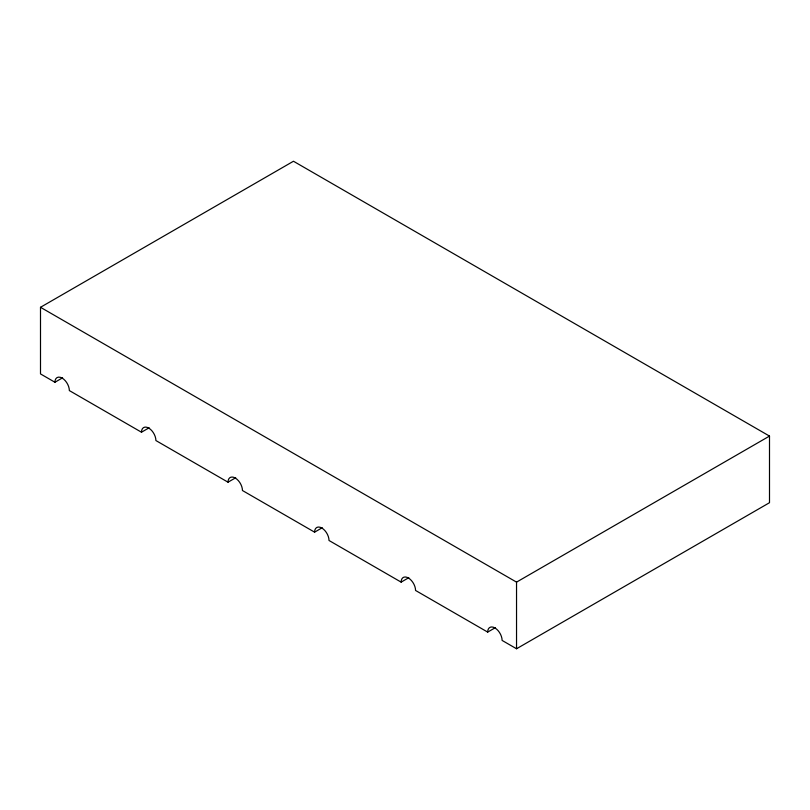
<?xml version="1.0" encoding="UTF-8"?>
<svg xmlns="http://www.w3.org/2000/svg" width="810" height="810" viewBox="0 0 810 810"><rect width="100%" height="100%" fill="white"/><g stroke="black" fill="none" stroke-linecap="round" stroke-linejoin="round"><path stroke-width="1.21" d="M40.5 307.294L293.463 161.241L769.5 436.084L769.5 502.706L516.537 648.759L502.109 640.426A10.196 5.893 60 0 0 494.9 627.932A10.196 5.893 60 0 0 487.691 632.104L415.56 590.46A10.196 5.893 60 0 0 408.351 577.965A10.196 5.893 60 0 0 401.132 582.127L329.012 540.483A10.196 5.893 60 0 0 321.793 527.999A10.196 5.893 60 0 0 314.584 532.16L242.453 490.516A10.196 5.893 60 0 0 235.244 478.022A10.196 5.893 60 0 0 228.025 482.193L155.905 440.549A10.196 5.893 60 0 0 148.686 428.055A10.196 5.893 60 0 0 141.477 432.216L69.346 390.572A10.196 5.893 60 0 0 62.137 378.088A10.196 5.893 60 0 0 54.928 382.249L40.5 373.916L40.5 307.294L516.537 582.127L769.5 436.084M54.928 382.249L62.593 377.825M141.477 432.216L149.141 427.791M228.025 482.193L235.7 477.758M314.584 532.16L322.248 527.735M401.132 582.127L408.797 577.702M487.691 632.104L495.356 627.669M516.537 582.127L516.537 648.759"/></g></svg>
